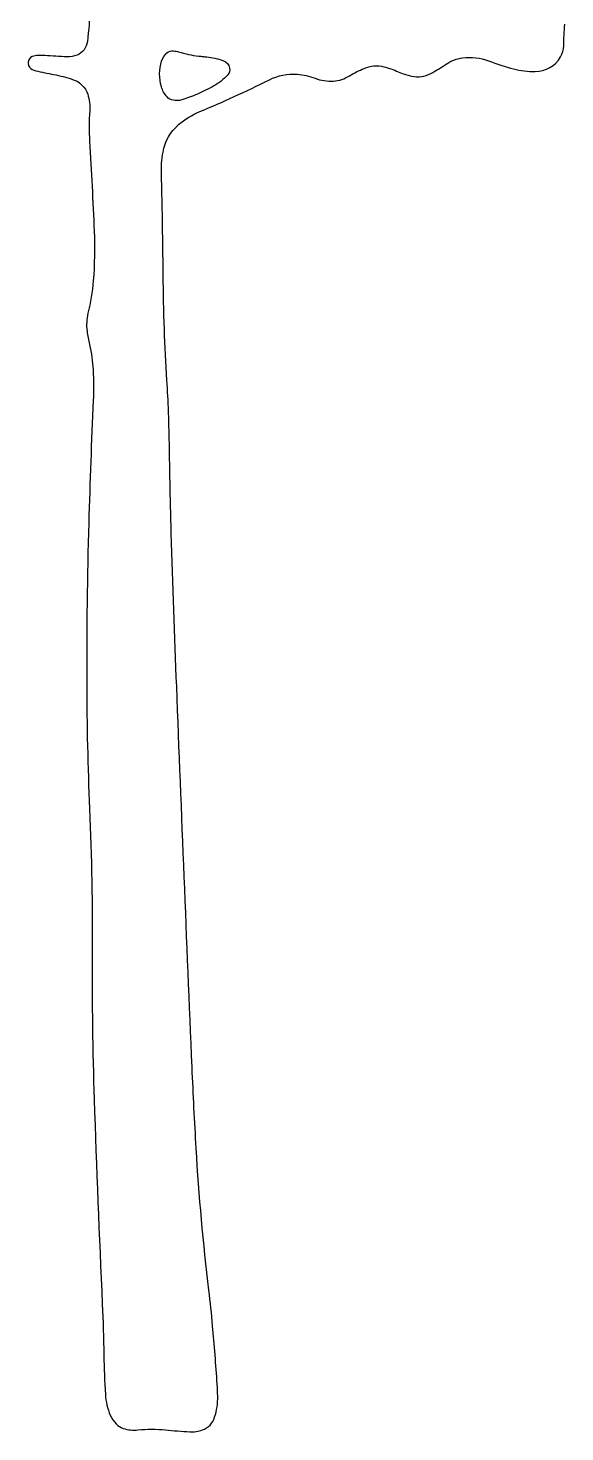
# Model space of a CAD drawing. Extents: x 9.77 to 14.36, y 8.06 to 16.01.
# Drawn here: x 12.79 to 13.955, y 8.145 to 11.191 of the extents above; entities that cross this region are included whole.
import ezdxf

# ---------------------------------------------------------------- set-up
doc = ezdxf.new("R2010")
doc.units = 0
doc.layers.add('SignTorch_ASPEN_TREE_VECTOR', color=18, linetype='CONTINUOUS')

msp = doc.modelspace()

# ---------------------------------------------------------------- linework, layer by layer
at = {"layer": 'SignTorch_ASPEN_TREE_VECTOR'}
msp.add_lwpolyline([(12.9234, 11.235, -0.026674), (12.9183, 11.1614, -0.271224), (12.8959, 11.1322, -0.108242), (12.8738, 11.1283, -0.00881), (12.8258, 11.1313, 0.062721), (12.8019, 11.1301, 0.570271), (12.7928, 11.1062, 0.17317), (12.8061, 11.098, 0.004612), (12.8451, 11.09, -0.029251), (12.8863, 11.0795, -0.241048), (12.919, 11.047, -0.097011), (12.9234, 11.0115, 0.032679), (12.923, 10.945, -0.004412), (12.933, 10.7498, -0.030335), (12.931, 10.6424, -0.040513), (12.9196, 10.5718, 0.094874), (12.9176, 10.5333, 0.023397), (12.923, 10.504, -0.045773), (12.9307, 10.449, -0.022771), (12.9309, 10.3826, 0.003674), (12.9213, 10.1173, 0.007841), (12.9168, 9.7691, 0.010033), (12.923, 9.497, -0.01228), (12.9288, 9.1815, 0.00981), (12.933, 8.866, 0.003423), (12.9507, 8.422, -0.00813), (12.9541, 8.311, 0.012074), (12.9574, 8.2259, 0.08568), (12.9681, 8.1808, 0.093205), (12.9807, 8.1619, 0.117418), (12.9961, 8.1523, 0.109974), (13.0281, 8.1488, -0.053752), (13.088, 8.149, 0.012719), (13.1405, 8.1449, 0.099733), (13.168, 8.1489, 0.235064), (13.1945, 8.1765, 0.079978), (13.2011, 8.2224, 0.012374), (13.2, 8.2482, 0.005655), (13.1902, 8.375, 0.007723), (13.1821, 8.4519, -0.015077), (13.1545, 8.7598, -0.004255), (13.1456, 8.9357, -0.000906), (13.1121, 9.7619, -0.001873), (13.1005, 10.0943, -0.004178), (13.0971, 10.2434, 0.004728), (13.0944, 10.3578, 0.007817), (13.091, 10.427, -0.007175), (13.0855, 10.5372, -0.006627), (13.0828, 10.6566, 0.002001), (13.081, 10.7876, 0.003107), (13.079, 10.872, -0.049873), (13.0825, 10.9216, -0.174852), (13.1164, 10.9814, -0.0792), (13.1622, 11.0095, 0.008493), (13.237, 11.042, 0.009417), (13.3133, 11.0785, -0.133315), (13.3735, 11.0906, -0.076637), (13.4127, 11.0819, 0.110928), (13.4524, 11.0759, 0.119266), (13.4869, 11.0869, -0.035147), (13.5191, 11.1034, -0.165366), (13.5619, 11.1067, -0.039895), (13.593, 11.096, 0.048813), (13.6223, 11.0865, 0.178197), (13.6638, 11.0923, 0.028264), (13.6967, 11.1123, -0.117037), (13.7326, 11.1262, -0.126317), (13.7891, 11.1197, 0.026016), (13.8432, 11.1022, 0.068405), (13.8904, 11.0963, 0.262406), (13.9455, 11.1281, 0.133304), (13.9522, 11.1524, -0.025586), (13.9547, 11.1989, -0.056252)], format="xyb", dxfattribs=at)
msp.add_lwpolyline([(13.1775, 11.1281, -0.050549), (13.2126, 11.1204, -0.278402), (13.2269, 11.1037, -0.227357), (13.2228, 11.0893, -0.084156), (13.1926, 11.0651, -0.024891), (13.157, 11.0475, -0.027375), (13.123, 11.035, -0.127099), (13.1043, 11.0341, -0.158171), (13.0911, 11.0417, -0.11378), (13.079, 11.0633, -0.146496), (13.0794, 11.1193, -0.143683), (13.0909, 11.1367, -0.199788), (13.1054, 11.1413, -0.051368), (13.1164, 11.1392, 0.042876), (13.16, 11.13, 0.006077), (13.1688, 11.129, -0.004655)], format="xyb", close=True, dxfattribs=at)

doc.saveas('drawing.dxf')
